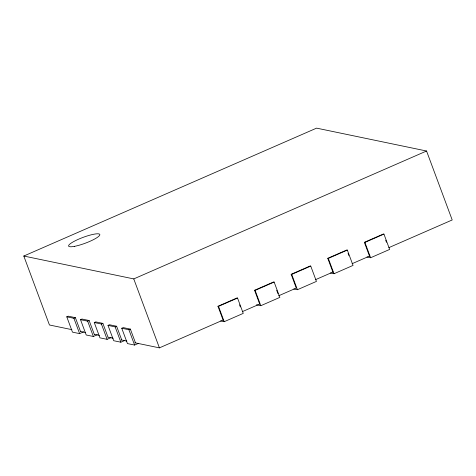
<?xml version="1.0" encoding="UTF-8"?>
<svg xmlns="http://www.w3.org/2000/svg" width="476" height="476" viewBox="0 0 476 476"><rect width="100%" height="100%" fill="white"/><g stroke="black" fill="none" stroke-linecap="round" stroke-linejoin="round"><path stroke-width="0.71" d="M71.87 329.654L49.444 324.989L23.8 256.034L316.588 128.133L426.555 151.011L452.2 219.966L388.874 247.627M23.8 256.034L133.768 278.912L426.555 151.011M83.597 331.885L79.617 333.622L72.471 332.135L66.771 316.814L68.235 316.171L75.381 317.659L80.509 331.451M66.771 316.814L73.917 318.301L75.381 317.659M97.342 334.747L93.361 336.484L86.216 334.997L80.515 319.67L81.979 319.033L89.131 320.521L94.26 334.313M80.515 319.67L87.667 321.157L89.131 320.521M111.092 337.603L107.112 339.34L99.96 337.853L94.266 322.532L95.73 321.895L102.876 323.377L108.004 337.169M94.266 322.532L101.412 324.019L102.876 323.377M124.837 340.465L120.856 342.202L113.71 340.715L108.01 325.394L109.474 324.751L116.62 326.238L121.749 340.031M108.01 325.394L115.156 326.881L116.62 326.238M138.581 343.321L134.601 345.064L127.455 343.577L121.755 328.25L123.219 327.613L130.37 329.1L135.499 342.893M121.755 328.25L128.907 329.737L130.37 329.1M223.095 320.05L217.966 306.258L237 297.946L237.548 298.059L243.248 313.381L224.214 321.693L220.59 320.943M259.694 304.063L254.565 290.271L273.599 281.959L274.146 282.072L279.846 297.393L260.812 305.705L256.463 304.801M278.573 295.816L296.274 288.081L291.163 274.283L310.191 265.971L310.745 266.084L316.445 281.405L297.411 289.717L293.787 288.968M332.891 272.088L327.762 258.295L346.79 249.983L347.343 250.096L353.043 265.418L334.009 273.736L330.386 272.98M369.489 256.1L364.36 242.308L383.388 233.996L383.942 234.109L389.642 249.43L370.608 257.748L366.984 256.992M217.966 306.258L218.52 306.371L237.548 298.059M254.565 290.271L255.112 290.384L274.146 282.072M291.163 274.283L291.711 274.396L310.745 266.084M327.762 258.295L328.309 258.409L347.343 250.096M364.36 242.308L364.908 242.421L383.942 234.109M134.815 342.75L159.412 347.867L223.417 319.908M242.486 311.578L259.509 304.14M315.338 279.751L333.045 272.022M352.109 263.692L369.81 255.957M80.557 331.463L85.62 332.516M94.302 334.319L99.365 335.372M108.046 337.181L113.109 338.234M121.071 339.888L126.86 341.096M385.697 240.201L386.47 242.272M364.908 242.421L370.608 257.748M348.075 253.428L348.843 255.499M328.309 258.409L334.009 273.736M291.711 274.396L297.411 289.717M276.675 290.229L277.954 293.68M255.112 290.384L260.812 305.705M239.565 304.836L240.332 306.907M218.52 306.371L224.214 321.693M133.768 278.912L159.412 347.867M128.907 329.737L134.601 345.064M115.156 326.881L120.856 342.202M101.412 324.019L107.112 339.34M87.667 321.157L93.361 336.484M73.917 318.301L79.617 333.622M74.286 246.389A16.642 3.118 -20.4 0 0 99.639 235.311A16.642 3.118 -20.4 0 0 78.713 239.136A16.642 3.118 -20.4 0 0 74.286 246.389"/></g></svg>
